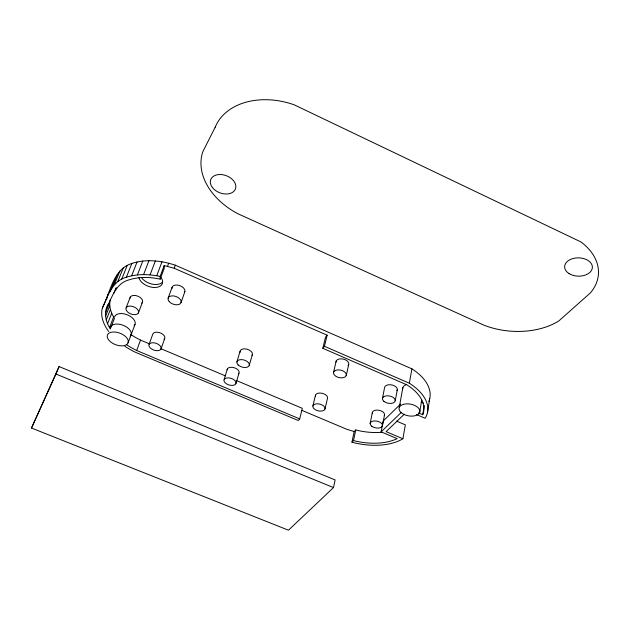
<?xml version="1.0" encoding="UTF-8"?>
<svg xmlns="http://www.w3.org/2000/svg" width="630" height="630" viewBox="0 0 630 630"><rect width="100%" height="100%" fill="white"/><g stroke="black" fill="none" stroke-linecap="round" stroke-linejoin="round"><path stroke-width="0.94" d="M427.423 412.8L429.739 398.57M418.407 412.87L422.746 414.737L424.273 405.507M419.643 412.508A10.545 5.953 10.2 0 0 406.295 403.869A10.545 5.953 10.2 0 0 402.42 413.571A10.545 5.953 10.2 0 0 419.643 412.508L421.722 400.137M381.938 432.267A47.242 26.641 11.8 0 1 357.344 430.353L355.73 429.92L354.17 431.55L351.957 442.166L354.603 442.874A51.369 28.555 11.9 0 0 402.901 438.763L405.35 424.864L396.585 421.123M416.493 414.556L425.155 418.281A53.109 30.114 11.4 0 0 409.35 383.237L411.918 368.857L175.329 265.191C161.422 260.639 145.979 258.765 131.851 263.442C112.888 269.412 110.415 292.446 102.422 307.865A56.188 32.429 19.8 0 0 108.777 331.569M399.231 407.547L402.853 387.647M130.142 336.262A10.97 6.182 20.8 0 0 122.913 325.198A10.97 6.182 20.8 0 0 110.329 328.844C105.36 321.631 103.666 311.826 108.281 303.991M110.329 328.844L114.439 318.402C110.967 312.882 108.636 306.093 110.234 299.573M395.246 400.782L397.302 389.726M351.957 442.166L353.524 440.559L355.147 440.992A47.581 26.444 11.9 0 0 396.632 438.897L397.128 438.63L381.126 431.849L383.182 421.053L400.562 404.058M382.489 425.557L384.56 414.705M382.457 398.483L384.599 387.466A6.45 3.733 10.8 0 1 392.34 385.064A6.45 3.733 10.8 0 1 396.932 390.639M370.141 423.541L372.291 412.721M353.524 440.559L355.73 429.92M333.49 487.581L335.128 479.942L59.07 366.573L31.5 428.038L288.461 530.2L333.49 487.581L55.952 374.039L31.5 428.038M346.232 375.653A6.568 3.835 12.7 0 0 338.003 369.873A6.568 3.835 12.7 0 0 335.546 376.094A6.568 3.835 12.7 0 0 346.232 375.653L348.673 364.628M325.001 409.035A6.253 3.481 13.4 0 0 316.827 403.798A6.253 3.481 13.4 0 0 315.047 409.571A6.253 3.481 13.4 0 0 325.001 409.035L327.482 398.294A6.205 3.504 13.3 0 0 321.694 393.207A6.205 3.504 13.3 0 0 315.417 396.136M333.609 372.125L336.144 361.124M312.897 405.933L315.465 395.215M422.746 414.737L423.58 412.083A49.235 27.909 11.4 0 0 410.319 387.151L407.012 384.898L322.812 348.303L325.497 337.2L327.143 335.184L174.211 268.27L164.178 265.577L160.13 276.468L160.201 279.145C149.979 276.909 139.08 276.617 129.032 279.846C115.408 283.366 111.644 298.289 106.163 309.259M322.812 348.303L324.466 346.295L327.143 335.184M124.897 346.295A56.188 32.429 19.8 0 0 135.379 352.257L298.274 420.509L299.707 418.887L302.305 408.311L236.329 380.488M249.315 365.164L252.417 354.43M235.848 383.772A6.253 3.497 16.6 0 0 228.485 377.85A6.253 3.497 16.6 0 0 225.658 383.292A6.253 3.497 16.6 0 0 235.848 383.772L238.967 373.196M236.88 361.982L240.069 351.272M224.13 379.536L227.328 368.983M181.07 302.479L184.866 291.643M160.957 349.099A6.402 3.607 19.4 0 0 153.484 342.736A6.402 3.607 19.4 0 0 150.649 348.335A6.402 3.607 19.4 0 0 160.957 349.099L164.666 338.586M168.123 298.234L172.022 287.422M149.082 344.382L152.885 333.884A6.355 3.63 19.5 0 1 161.154 333.286A6.355 3.63 19.5 0 1 164.044 339.349M174.211 268.27L175.329 265.191M167.533 266.293L168.675 263.214M299.707 418.887L136.678 350.508L140.522 340.098L135.607 337.491A51.849 30.342 19.9 0 1 130.914 334.569M160.201 279.145L164.241 268.27L164.178 265.577M102.422 307.865C107.832 296.139 112.211 280.948 126.378 277.255C136.151 274.034 146.68 274.113 156.752 275.743L161.973 261.796M138.38 313A6.67 3.867 20.9 0 0 130.78 306.086A6.67 3.867 20.9 0 0 127.63 312.039A6.67 3.867 20.9 0 0 138.38 313L142.396 302.368M128.063 342.846A11.033 6.143 20.7 0 0 114.479 332.01A11.033 6.143 20.7 0 0 110.691 341.956A11.033 6.143 20.7 0 0 128.063 342.846L135.009 324.418M150.066 274.877L155.35 260.954M143.585 274.601L148.924 260.702M137.403 274.908L142.797 261.041M126.134 307.779L130.245 297.163M131.638 275.806L137.072 261.962M109.494 327.513L113.613 317.063M107.565 323.733L111.715 313.267M126.378 277.255L131.851 263.442M121.708 279.24L127.205 265.458M106.249 319.961L110.423 309.48M117.708 281.712L123.212 267.97M105.541 312.653L109.754 302.14M113.912 293.186L116.038 287.863M115.589 289.69L116.306 287.91M105.572 316.252L109.77 305.755M114.416 284.634L119.936 270.924M110.163 291.58L115.676 277.932M111.896 287.941L117.416 274.263M55.952 374.039L59.07 366.573M381.126 431.849L401.365 412.351M404.326 414.194L386.088 431.629L402.901 438.763M156.752 275.743L160.13 276.468M354.17 431.55L346.437 429.14L301.77 410.327M140.522 340.098L149.562 343.909M161.311 348.863L225.485 375.921M421.131 402.176L423.714 403.294M324.466 346.295L409.35 383.237M136.678 350.508L131.725 347.902A52.235 30.138 19.8 0 1 126.984 344.98M411.918 368.857A52.613 30.382 11.3 0 1 428.849 401.404M107.202 298.092A55.653 32.705 20 0 1 107.888 294.352M162.367 282.279A12.435 7.576 21.1 0 1 141.837 278.137M114.621 316.748A10.891 6.221 20.9 0 1 128.276 315.244A10.891 6.221 20.9 0 1 134.088 325.789M227.115 369.873A6.213 3.52 16.6 0 1 234.762 367.904A6.213 3.52 16.6 0 1 238.345 373.944M171.966 288.524A6.765 4.119 19.8 0 1 179.542 285.54A6.765 4.119 19.8 0 1 184.354 292.596M130.001 298.155A6.615 3.898 21 0 1 138.12 296.273A6.615 3.898 21 0 1 141.719 303.172M240.117 352.272A6.379 3.717 16.4 0 1 246.928 349.17A6.379 3.717 16.4 0 1 252.024 355.32M336.003 362.124A6.52 3.859 12.7 0 1 343.807 359.226A6.52 3.859 12.7 0 1 348.099 365.502M372.432 413.658A6.221 3.481 11.3 0 1 378.701 410.217A6.221 3.481 11.3 0 1 384.268 415.572M160.839 277.287A12.458 7.56 21 0 1 154.807 287.493A12.458 7.56 21 0 1 138.891 277.515M402.657 389.206A10.411 6.024 10 0 1 406.563 384.528M215.184 127.252L202.876 151.602A68.442 48.754 18.6 0 0 237.597 213.609L484.06 325.222A63.425 41.233 4.9 0 0 558.881 320.891L590.341 292.942A65.638 43.486 3.6 0 0 581.017 241.983L294.21 104.824A66.402 48.541 18.7 0 0 215.184 127.252M569.142 273.641A13.876 9.151 1.3 0 0 592.058 269.16A13.876 9.151 1.3 0 0 574.324 258.229A13.876 9.151 1.3 0 0 569.142 273.641M212.405 187.512A13.214 9.159 20.7 0 0 234.502 190.599A13.214 9.159 20.7 0 0 222.303 174.668A13.214 9.159 20.7 0 0 212.405 187.512M169.242 301.613A6.812 4.087 19.7 0 0 180.558 303.424A6.812 4.087 19.7 0 0 174.006 295.974A6.812 4.087 19.7 0 0 169.242 301.613M238.211 364.99A6.426 3.693 16.3 0 0 248.929 366.054A6.426 3.693 16.3 0 0 242.164 359.628A6.426 3.693 16.3 0 0 238.211 364.99M383.914 401.381A6.497 3.709 10.9 0 0 394.876 401.696A6.497 3.709 10.9 0 0 387.773 395.782A6.497 3.709 10.9 0 0 383.914 401.381M371.739 426.25A6.268 3.449 11.4 0 0 382.197 426.416A6.268 3.449 11.4 0 0 375.007 420.927A6.268 3.449 11.4 0 0 371.739 426.25"/></g></svg>
